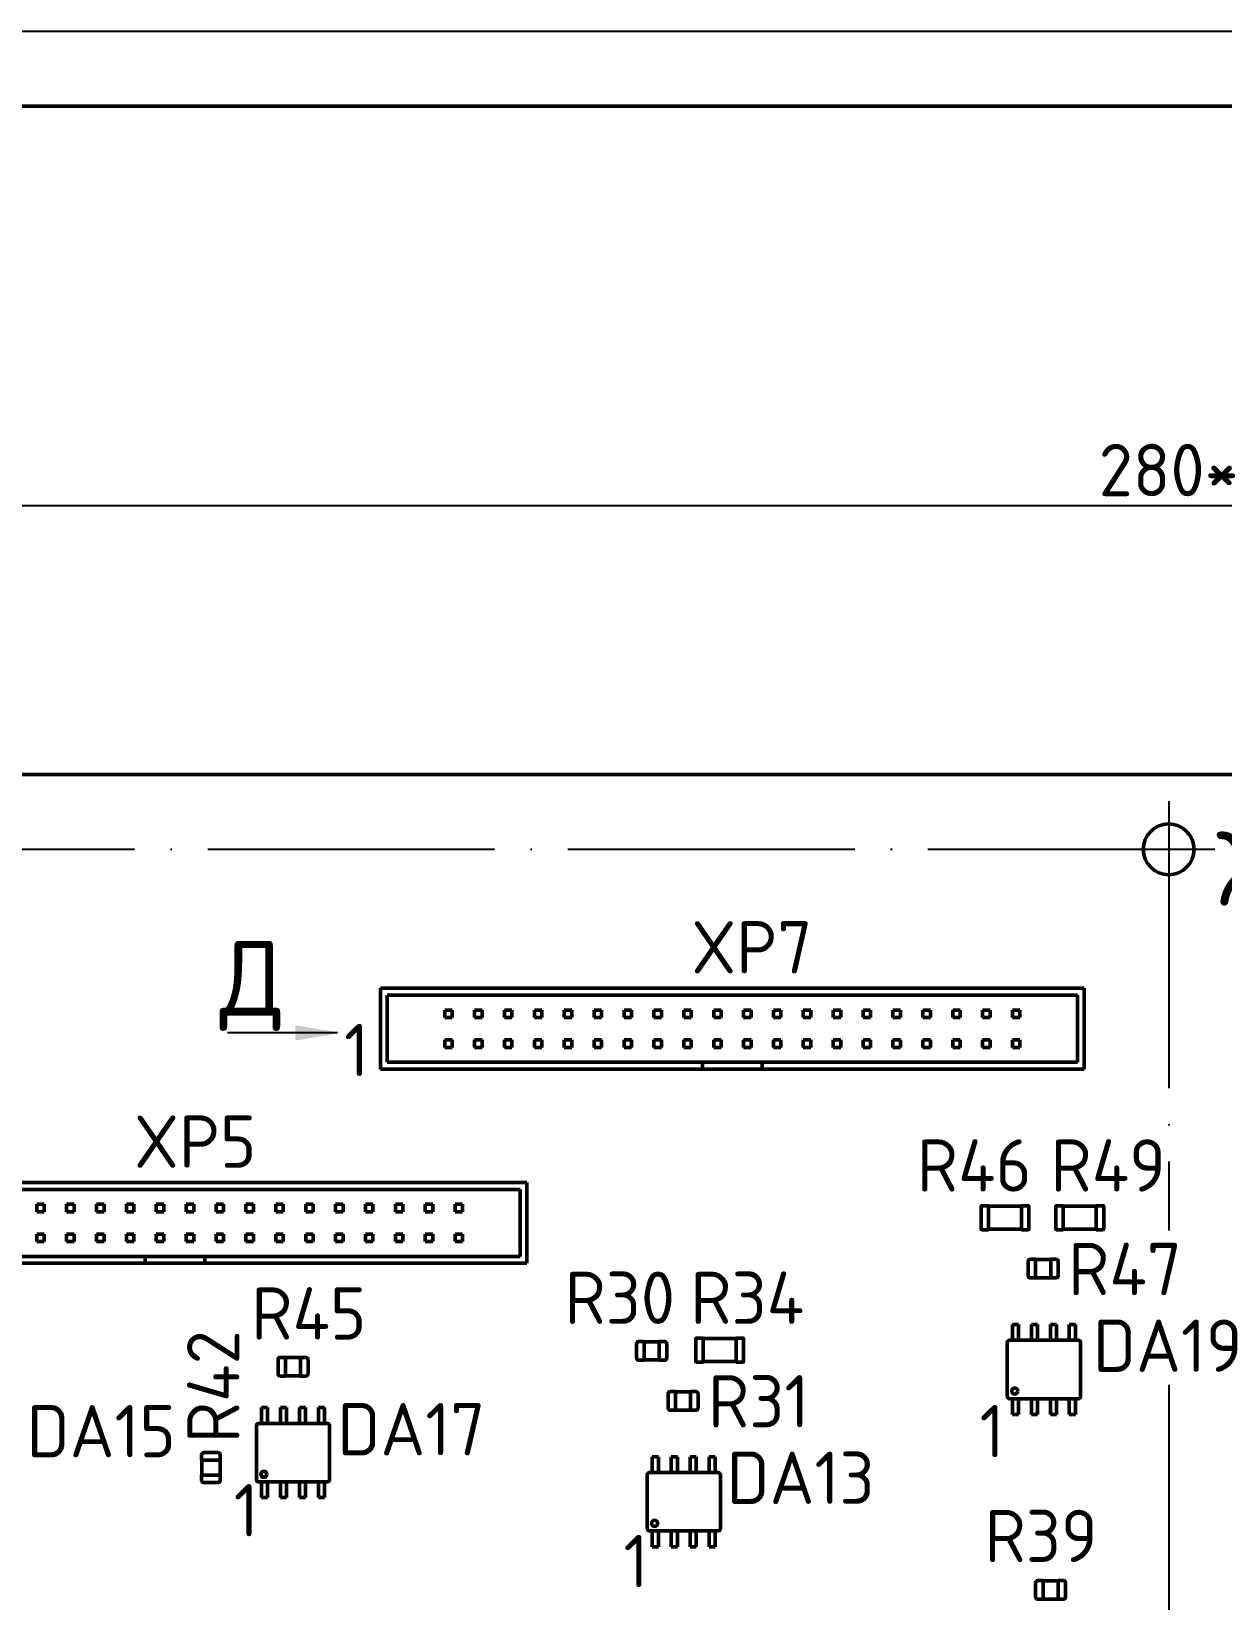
# Model space of a CAD drawing. Header units: millimetres. Extents: x -55 to 2039, y 0 to 512.
# Drawn here: x 961.4 to 1041.1, y 332.5 to 437.5 of the extents above; entities that cross this region are included whole.
import ezdxf
from ezdxf import colors
from ezdxf.entities.mleader import LeaderData, LeaderLine
from ezdxf.enums import TextEntityAlignment as Align
from ezdxf.math import Vec2, Vec3

# ---------------------------------------------------------------- set-up
doc = ezdxf.new("R2010")
doc.units = ezdxf.units.MM
doc.linetypes.add('ACAD_ISO04W100', pattern=[30, 24, -3, 0, -3])
doc.linetypes.add('Сплошная', pattern=[0])
doc.layers.add('Виды', color=30, linetype='Continuous')
doc.layers.add('Размеры', color=121, linetype='Continuous')
doc.layers.add('текст', color=2, linetype='Continuous', lineweight=30)
doc.styles.add('GOST TYPE B', font='', dxfattribs={"height": 3.5})
doc.styles.get('GOST TYPE B').set_extended_font_data('GOST type B')
doc.dimstyles.new('GOST', dxfattribs={"dimscale": 0, "dimtxt": 3.5, "dimasz": 3.5, "dimexe": 1.25, "dimexo": 0, "dimtad": 1, "dimdec": 3, "dimtxsty": 'GOST TYPE B', "dimcen": 5, "dimadec": 3, "dimazin": 2, "dimtm": 1e-09, "dimtfac": 0.75, "dimtdec": 3, "dimtmove": 1, "dimatfit": 3, "dimfxl": 1, "dimtolj": 1, "dimlwd": 25, "dimlwe": 25, "dimarcsym": 0})

# ---------------------------------------------------------------- blocks, each defined once
blk = doc.blocks.new('Вид с →')
at = {"linetype": 'Continuous', "lineweight": 25, "transparency": 16777216}
for q in [(28.03, 4.05), (30.86, 4.05)]:
    blk.add_line((29.44, 2.63), q, dxfattribs=at)
blk.add_circle((32.94, 2.63), 3.5, dxfattribs=at)
blk.add_circle((32.94, 2.63), 3.5, dxfattribs=at)
at = {"linetype": 'Continuous', "lineweight": 50, "transparency": 16777216, "style": 'GOST TYPE B'}
blk.add_attdef('ВИД(_:_)', text='', height=7, dxfattribs=at).set_placement((27.23, 3.5), align=Align.MIDDLE_RIGHT)
blk = doc.blocks.new('_DotSmall')
at = {"color": 0, "linetype": 'ByBlock', "lineweight": 60, "const_width": 0.5}
blk.add_lwpolyline([(-0.0625, 0, 1), (0.0625, 0, 1)], format="xyb", close=True, dxfattribs=at)
blk = doc.blocks.new('*D86')
at = {"layer": 'Defpoints', "color": 0, "linetype": 'Continuous', "lineweight": 50, "transparency": 16777216}
for p in [(1177.46, 405.78), (897.46, 387.78), (1177.46, 387.78)]:
    blk.add_point(p, dxfattribs=at)
at = {"layer": 'Размеры', "color": 0, "linetype": 'Сплошная', "lineweight": 25, "transparency": 16777216}
for p, q in [((897.46, 387.78), (897.46, 407.03)), ((900.96, 405.78), (1173.96, 405.78))]:
    blk.add_line(p, q, dxfattribs=at)
at = {"layer": 'Размеры', "color": 0, "lineweight": 25, "transparency": 16777216}
blk.add_line((1177.46, 387.78), (1177.46, 407.03), dxfattribs=at)
at = {"layer": 'Размеры', "color": 0, "linetype": 'Continuous', "lineweight": 50, "transparency": 16777216}
for points in [[(900.96, 406.37), (900.96, 405.2), (897.46, 405.78)], [(1173.96, 406.37), (1173.96, 405.2), (1177.46, 405.78)]]:
    blk.add_solid(points, dxfattribs=at)
at = {"layer": 'Размеры', "color": 0, "linetype": 'Continuous', "lineweight": 50, "transparency": 16777216, "insert": (1037.46, 408.16), "char_height": 3.5, "attachment_point": 5, "style": 'GOST TYPE B'}
blk.add_mtext('\\A1;280*', dxfattribs=at)

msp = doc.modelspace()

# ---------------------------------------------------------------- linework, layer by layer
at = {"linetype": 'Continuous', "lineweight": 50}
for p, q in [((897.4613, 387.7841), (1177.4613, 387.7841)), ((984.7113, 373.484), (984.7113, 368.084)), ((1031.8113, 373.484), (984.7113, 373.484)), ((985.1613, 373.034), (1031.3613, 373.034)), ((985.1613, 368.534), (985.1613, 373.034)), ((1031.3613, 373.034), (1031.3613, 368.534)), ((1031.8113, 368.084), (1031.8113, 373.484)), ((989.0113, 372.034), (989.0113, 371.534)), ((989.5113, 372.034), (989.0113, 372.034)), ((989.5113, 371.534), (989.5113, 372.034)), ((991.0113, 372.034), (991.0113, 371.534)), ((991.5113, 372.034), (991.0113, 372.034)), ((991.5113, 371.534), (991.5113, 372.034)), ((993.0113, 372.034), (993.0113, 371.534)), ((993.5113, 372.034), (993.0113, 372.034)), ((993.5113, 371.534), (993.5113, 372.034)), ((995.0113, 372.034), (995.0113, 371.534)), ((995.5113, 372.034), (995.0113, 372.034)), ((995.5113, 371.534), (995.5113, 372.034)), ((997.0113, 372.034), (997.0113, 371.534)), ((997.5113, 372.034), (997.0113, 372.034)), ((997.5113, 371.534), (997.5113, 372.034)), ((999.0113, 372.034), (999.0113, 371.534)), ((999.5113, 372.034), (999.0113, 372.034)), ((999.5113, 371.534), (999.5113, 372.034)), ((1001.0113, 372.034), (1001.0113, 371.534)), ((1001.5113, 372.034), (1001.0113, 372.034)), ((1001.5113, 371.534), (1001.5113, 372.034)), ((1003.0113, 372.034), (1003.0113, 371.534)), ((1003.5113, 372.034), (1003.0113, 372.034)), ((1003.5113, 371.534), (1003.5113, 372.034)), ((1005.0113, 372.034), (1005.0113, 371.534)), ((1005.5113, 372.034), (1005.0113, 372.034)), ((1005.5113, 371.534), (1005.5113, 372.034)), ((1007.0113, 372.034), (1007.0113, 371.534)), ((1007.5113, 372.034), (1007.0113, 372.034)), ((1007.5113, 371.534), (1007.5113, 372.034)), ((1009.0113, 372.034), (1009.0113, 371.534)), ((1009.5113, 372.034), (1009.0113, 372.034)), ((1009.5113, 371.534), (1009.5113, 372.034)), ((1011.0113, 372.034), (1011.0113, 371.534)), ((1011.5113, 372.034), (1011.0113, 372.034)), ((1011.5113, 371.534), (1011.5113, 372.034)), ((1013.0113, 372.034), (1013.0113, 371.534)), ((1013.5113, 372.034), (1013.0113, 372.034)), ((1013.5113, 371.534), (1013.5113, 372.034)), ((1015.0113, 372.034), (1015.0113, 371.534)), ((1015.5113, 372.034), (1015.0113, 372.034)), ((1015.5113, 371.534), (1015.5113, 372.034)), ((1017.0113, 372.034), (1017.0113, 371.534)), ((1017.5113, 372.034), (1017.0113, 372.034)), ((1017.5113, 371.534), (1017.5113, 372.034)), ((1019.0113, 372.034), (1019.0113, 371.534)), ((1019.5113, 372.034), (1019.0113, 372.034)), ((1019.5113, 371.534), (1019.5113, 372.034)), ((1021.0113, 372.034), (1021.0113, 371.534)), ((1021.5113, 372.034), (1021.0113, 372.034)), ((1021.5113, 371.534), (1021.5113, 372.034)), ((1023.0113, 372.034), (1023.0113, 371.534)), ((1023.5113, 372.034), (1023.0113, 372.034)), ((1023.5113, 371.534), (1023.5113, 372.034)), ((1025.0113, 372.034), (1025.0113, 371.534)), ((1025.5113, 372.034), (1025.0113, 372.034)), ((1025.5113, 371.534), (1025.5113, 372.034)), ((1027.0113, 372.034), (1027.0113, 371.534)), ((1027.5113, 372.034), (1027.0113, 372.034)), ((1027.5113, 371.534), (1027.5113, 372.034)), ((989.0113, 371.534), (989.5113, 371.534)), ((991.0113, 371.534), (991.5113, 371.534)), ((993.0113, 371.534), (993.5113, 371.534)), ((995.0113, 371.534), (995.5113, 371.534)), ((997.0113, 371.534), (997.5113, 371.534)), ((999.0113, 371.534), (999.5113, 371.534)), ((1001.0113, 371.534), (1001.5113, 371.534)), ((1003.0113, 371.534), (1003.5113, 371.534)), ((1005.0113, 371.534), (1005.5113, 371.534)), ((1007.0113, 371.534), (1007.5113, 371.534)), ((1009.0113, 371.534), (1009.5113, 371.534)), ((1011.0113, 371.534), (1011.5113, 371.534)), ((1013.0113, 371.534), (1013.5113, 371.534)), ((1015.0113, 371.534), (1015.5113, 371.534)), ((1017.0113, 371.534), (1017.5113, 371.534)), ((1019.0113, 371.534), (1019.5113, 371.534)), ((1021.0113, 371.534), (1021.5113, 371.534)), ((1023.0113, 371.534), (1023.5113, 371.534)), ((1025.0113, 371.534), (1025.5113, 371.534)), ((1027.0113, 371.534), (1027.5113, 371.534)), ((989.0113, 370.034), (989.0113, 369.534)), ((989.5113, 370.034), (989.0113, 370.034)), ((989.5113, 369.534), (989.5113, 370.034)), ((991.0113, 370.034), (991.0113, 369.534)), ((991.5113, 370.034), (991.0113, 370.034)), ((991.5113, 369.534), (991.5113, 370.034)), ((993.0113, 370.034), (993.0113, 369.534)), ((993.5113, 370.034), (993.0113, 370.034)), ((993.5113, 369.534), (993.5113, 370.034)), ((995.0113, 370.034), (995.0113, 369.534)), ((995.5113, 370.034), (995.0113, 370.034)), ((995.5113, 369.534), (995.5113, 370.034)), ((997.0113, 370.034), (997.0113, 369.534)), ((997.5113, 370.034), (997.0113, 370.034)), ((997.5113, 369.534), (997.5113, 370.034)), ((999.0113, 370.034), (999.0113, 369.534)), ((999.5113, 370.034), (999.0113, 370.034)), ((999.5113, 369.534), (999.5113, 370.034)), ((1001.0113, 370.034), (1001.0113, 369.534)), ((1001.5113, 370.034), (1001.0113, 370.034)), ((1001.5113, 369.534), (1001.5113, 370.034)), ((1003.0113, 370.034), (1003.0113, 369.534)), ((1003.5113, 370.034), (1003.0113, 370.034)), ((1003.5113, 369.534), (1003.5113, 370.034)), ((1005.0113, 370.034), (1005.0113, 369.534)), ((1005.5113, 370.034), (1005.0113, 370.034)), ((1005.5113, 369.534), (1005.5113, 370.034)), ((1007.0113, 370.034), (1007.0113, 369.534)), ((1007.5113, 370.034), (1007.0113, 370.034)), ((1007.5113, 369.534), (1007.5113, 370.034)), ((1009.0113, 370.034), (1009.0113, 369.534)), ((1009.5113, 370.034), (1009.0113, 370.034)), ((1009.5113, 369.534), (1009.5113, 370.034)), ((1011.0113, 370.034), (1011.0113, 369.534)), ((1011.5113, 370.034), (1011.0113, 370.034)), ((1011.5113, 369.534), (1011.5113, 370.034)), ((1013.0113, 370.034), (1013.0113, 369.534)), ((1013.5113, 370.034), (1013.0113, 370.034)), ((1013.5113, 369.534), (1013.5113, 370.034)), ((1015.0113, 370.034), (1015.0113, 369.534)), ((1015.5113, 370.034), (1015.0113, 370.034)), ((1015.5113, 369.534), (1015.5113, 370.034)), ((1017.0113, 370.034), (1017.0113, 369.534)), ((1017.5113, 370.034), (1017.0113, 370.034)), ((1017.5113, 369.534), (1017.5113, 370.034)), ((1019.0113, 370.034), (1019.0113, 369.534)), ((1019.5113, 370.034), (1019.0113, 370.034)), ((1019.5113, 369.534), (1019.5113, 370.034)), ((1021.0113, 370.034), (1021.0113, 369.534)), ((1021.5113, 370.034), (1021.0113, 370.034)), ((1021.5113, 369.534), (1021.5113, 370.034)), ((1023.0113, 370.034), (1023.0113, 369.534)), ((1023.5113, 370.034), (1023.0113, 370.034)), ((1023.5113, 369.534), (1023.5113, 370.034)), ((1025.0113, 370.034), (1025.0113, 369.534)), ((1025.5113, 370.034), (1025.0113, 370.034)), ((1025.5113, 369.534), (1025.5113, 370.034)), ((1027.0113, 370.034), (1027.0113, 369.534)), ((1027.5113, 370.034), (1027.0113, 370.034)), ((1027.5113, 369.534), (1027.5113, 370.034)), ((989.0113, 369.534), (989.5113, 369.534)), ((991.0113, 369.534), (991.5113, 369.534)), ((993.0113, 369.534), (993.5113, 369.534)), ((995.0113, 369.534), (995.5113, 369.534)), ((997.0113, 369.534), (997.5113, 369.534)), ((999.0113, 369.534), (999.5113, 369.534)), ((1001.0113, 369.534), (1001.5113, 369.534)), ((1003.0113, 369.534), (1003.5113, 369.534)), ((1005.0113, 369.534), (1005.5113, 369.534)), ((1007.0113, 369.534), (1007.5113, 369.534)), ((1009.0113, 369.534), (1009.5113, 369.534)), ((1011.0113, 369.534), (1011.5113, 369.534)), ((1013.0113, 369.534), (1013.5113, 369.534)), ((1015.0113, 369.534), (1015.5113, 369.534)), ((1017.0113, 369.534), (1017.5113, 369.534)), ((1019.0113, 369.534), (1019.5113, 369.534)), ((1021.0113, 369.534), (1021.5113, 369.534)), ((1023.0113, 369.534), (1023.5113, 369.534)), ((1025.0113, 369.534), (1025.5113, 369.534)), ((1027.0113, 369.534), (1027.5113, 369.534)), ((984.7113, 368.084), (1006.2613, 368.084)), ((1006.2613, 368.534), (985.1613, 368.534)), ((1010.2613, 368.534), (1006.2613, 368.534)), ((1006.2613, 368.084), (1006.2613, 368.534)), ((1006.2613, 368.084), (1010.2613, 368.084)), ((1010.2613, 368.534), (1010.2613, 368.084)), ((1031.3613, 368.534), (1010.2613, 368.534)), ((1010.2613, 368.084), (1031.8113, 368.084)), ((994.5113, 360.484), (947.4113, 360.484)), ((994.5113, 355.084), (994.5113, 360.484)), ((947.8613, 360.034), (994.0613, 360.034)), ((994.0613, 360.034), (994.0613, 355.534)), ((961.7113, 359.034), (961.7113, 358.534)), ((962.2113, 359.034), (961.7113, 359.034)), ((961.7113, 358.534), (962.2113, 358.534)), ((962.2113, 358.534), (962.2113, 359.034)), ((963.7113, 359.034), (963.7113, 358.534)), ((964.2113, 359.034), (963.7113, 359.034)), ((963.7113, 358.534), (964.2113, 358.534)), ((964.2113, 358.534), (964.2113, 359.034)), ((965.7113, 359.034), (965.7113, 358.534)), ((966.2113, 359.034), (965.7113, 359.034)), ((965.7113, 358.534), (966.2113, 358.534)), ((966.2113, 358.534), (966.2113, 359.034)), ((967.7113, 359.034), (967.7113, 358.534)), ((968.2113, 359.034), (967.7113, 359.034)), ((967.7113, 358.534), (968.2113, 358.534)), ((968.2113, 358.534), (968.2113, 359.034)), ((969.7113, 359.034), (969.7113, 358.534)), ((970.2113, 359.034), (969.7113, 359.034)), ((969.7113, 358.534), (970.2113, 358.534)), ((970.2113, 358.534), (970.2113, 359.034)), ((971.7113, 359.034), (971.7113, 358.534)), ((972.2113, 359.034), (971.7113, 359.034)), ((971.7113, 358.534), (972.2113, 358.534)), ((972.2113, 358.534), (972.2113, 359.034)), ((973.7113, 359.034), (973.7113, 358.534)), ((974.2113, 359.034), (973.7113, 359.034)), ((973.7113, 358.534), (974.2113, 358.534)), ((974.2113, 358.534), (974.2113, 359.034)), ((975.7113, 359.034), (975.7113, 358.534)), ((976.2113, 359.034), (975.7113, 359.034)), ((975.7113, 358.534), (976.2113, 358.534)), ((976.2113, 358.534), (976.2113, 359.034)), ((977.7113, 359.034), (977.7113, 358.534)), ((978.2113, 359.034), (977.7113, 359.034)), ((977.7113, 358.534), (978.2113, 358.534)), ((978.2113, 358.534), (978.2113, 359.034)), ((979.7113, 359.034), (979.7113, 358.534)), ((980.2113, 359.034), (979.7113, 359.034)), ((979.7113, 358.534), (980.2113, 358.534)), ((980.2113, 358.534), (980.2113, 359.034)), ((981.7113, 359.034), (981.7113, 358.534)), ((982.2113, 359.034), (981.7113, 359.034)), ((981.7113, 358.534), (982.2113, 358.534)), ((982.2113, 358.534), (982.2113, 359.034)), ((983.7113, 359.034), (983.7113, 358.534)), ((984.2113, 359.034), (983.7113, 359.034)), ((983.7113, 358.534), (984.2113, 358.534)), ((984.2113, 358.534), (984.2113, 359.034)), ((985.7113, 359.034), (985.7113, 358.534)), ((986.2113, 359.034), (985.7113, 359.034)), ((985.7113, 358.534), (986.2113, 358.534)), ((986.2113, 358.534), (986.2113, 359.034)), ((987.7113, 359.034), (987.7113, 358.534)), ((988.2113, 359.034), (987.7113, 359.034)), ((987.7113, 358.534), (988.2113, 358.534)), ((988.2113, 358.534), (988.2113, 359.034)), ((989.7113, 359.034), (989.7113, 358.534)), ((990.2113, 359.034), (989.7113, 359.034)), ((989.7113, 358.534), (990.2113, 358.534)), ((990.2113, 358.534), (990.2113, 359.034)), ((1024.9113, 357.364), (1024.9113, 358.904)), ((1024.9413, 358.934), (1025.4113, 358.934)), ((1025.4113, 358.904), (1025.4113, 358.934)), ((1025.4113, 358.904), (1027.6113, 358.904)), ((1025.4113, 357.364), (1025.4113, 358.904)), ((1027.6113, 358.934), (1028.0813, 358.934)), ((1027.6113, 358.934), (1027.6113, 358.904)), ((1027.6113, 358.904), (1027.6113, 357.364)), ((1028.1113, 358.904), (1028.1113, 357.364)), ((1029.9113, 357.364), (1029.9113, 358.904)), ((1029.9413, 358.934), (1030.4113, 358.934)), ((1030.4113, 358.904), (1030.4113, 358.934)), ((1030.4113, 358.904), (1032.6113, 358.904)), ((1030.4113, 357.364), (1030.4113, 358.904)), ((1032.6113, 358.934), (1033.0813, 358.934)), ((1032.6113, 358.934), (1032.6113, 358.904)), ((1032.6113, 358.904), (1032.6113, 357.364)), ((1033.1113, 358.904), (1033.1113, 357.364)), ((961.7113, 357.034), (961.7113, 356.534)), ((962.2113, 357.034), (961.7113, 357.034)), ((962.2113, 356.534), (962.2113, 357.034)), ((963.7113, 357.034), (963.7113, 356.534)), ((964.2113, 357.034), (963.7113, 357.034)), ((964.2113, 356.534), (964.2113, 357.034)), ((965.7113, 357.034), (965.7113, 356.534)), ((966.2113, 357.034), (965.7113, 357.034)), ((966.2113, 356.534), (966.2113, 357.034)), ((967.7113, 357.034), (967.7113, 356.534)), ((968.2113, 357.034), (967.7113, 357.034)), ((968.2113, 356.534), (968.2113, 357.034)), ((969.7113, 357.034), (969.7113, 356.534)), ((970.2113, 357.034), (969.7113, 357.034)), ((970.2113, 356.534), (970.2113, 357.034)), ((971.7113, 357.034), (971.7113, 356.534)), ((972.2113, 357.034), (971.7113, 357.034)), ((972.2113, 356.534), (972.2113, 357.034)), ((973.7113, 357.034), (973.7113, 356.534)), ((974.2113, 357.034), (973.7113, 357.034)), ((974.2113, 356.534), (974.2113, 357.034)), ((975.7113, 357.034), (975.7113, 356.534)), ((976.2113, 357.034), (975.7113, 357.034)), ((976.2113, 356.534), (976.2113, 357.034)), ((977.7113, 357.034), (977.7113, 356.534)), ((978.2113, 357.034), (977.7113, 357.034)), ((978.2113, 356.534), (978.2113, 357.034)), ((979.7113, 357.034), (979.7113, 356.534)), ((980.2113, 357.034), (979.7113, 357.034)), ((980.2113, 356.534), (980.2113, 357.034)), ((981.7113, 357.034), (981.7113, 356.534)), ((982.2113, 357.034), (981.7113, 357.034)), ((982.2113, 356.534), (982.2113, 357.034)), ((983.7113, 357.034), (983.7113, 356.534)), ((984.2113, 357.034), (983.7113, 357.034)), ((984.2113, 356.534), (984.2113, 357.034)), ((985.7113, 357.034), (985.7113, 356.534)), ((986.2113, 357.034), (985.7113, 357.034)), ((986.2113, 356.534), (986.2113, 357.034)), ((987.7113, 357.034), (987.7113, 356.534)), ((988.2113, 357.034), (987.7113, 357.034)), ((988.2113, 356.534), (988.2113, 357.034)), ((989.7113, 357.034), (989.7113, 356.534)), ((990.2113, 357.034), (989.7113, 357.034)), ((990.2113, 356.534), (990.2113, 357.034)), ((1025.4113, 357.334), (1024.9413, 357.334)), ((1027.6113, 357.364), (1025.4113, 357.364)), ((1025.4113, 357.334), (1025.4113, 357.364)), ((1027.6113, 357.364), (1027.6113, 357.334)), ((1028.0813, 357.334), (1027.6113, 357.334)), ((1030.4113, 357.334), (1029.9413, 357.334)), ((1032.6113, 357.364), (1030.4113, 357.364)), ((1030.4113, 357.334), (1030.4113, 357.364)), ((1032.6113, 357.364), (1032.6113, 357.334)), ((1033.0813, 357.334), (1032.6113, 357.334)), ((961.7113, 356.534), (962.2113, 356.534)), ((963.7113, 356.534), (964.2113, 356.534)), ((965.7113, 356.534), (966.2113, 356.534)), ((967.7113, 356.534), (968.2113, 356.534)), ((969.7113, 356.534), (970.2113, 356.534)), ((971.7113, 356.534), (972.2113, 356.534)), ((973.7113, 356.534), (974.2113, 356.534)), ((975.7113, 356.534), (976.2113, 356.534)), ((977.7113, 356.534), (978.2113, 356.534)), ((979.7113, 356.534), (980.2113, 356.534)), ((981.7113, 356.534), (982.2113, 356.534)), ((983.7113, 356.534), (984.2113, 356.534)), ((985.7113, 356.534), (986.2113, 356.534)), ((987.7113, 356.534), (988.2113, 356.534)), ((989.7113, 356.534), (990.2113, 356.534)), ((947.4113, 355.084), (968.9613, 355.084)), ((968.9613, 355.534), (947.8613, 355.534)), ((972.9613, 355.534), (968.9613, 355.534)), ((968.9613, 355.084), (968.9613, 355.534)), ((968.9613, 355.084), (972.9613, 355.084)), ((972.9613, 355.534), (972.9613, 355.084)), ((994.0613, 355.534), (972.9613, 355.534)), ((972.9613, 355.084), (994.5113, 355.084)), ((1028.0563, 354.256), (1028.0563, 355.212)), ((1028.2033, 355.359), (1028.5563, 355.359)), ((1028.5563, 355.212), (1028.5563, 355.359)), ((1028.5563, 355.3465), (1029.5663, 355.3465)), ((1028.5563, 354.256), (1028.5563, 355.212)), ((1029.5663, 355.359), (1029.9193, 355.359)), ((1029.5663, 355.212), (1029.5663, 355.359)), ((1029.5663, 354.256), (1029.5663, 355.212)), ((1030.0663, 354.256), (1030.0663, 355.212)), ((1028.2033, 354.109), (1028.5563, 354.109)), ((1028.5563, 354.256), (1028.5563, 354.109)), ((1028.5563, 354.1215), (1029.5663, 354.1215)), ((1029.5663, 354.256), (1029.5663, 354.109)), ((1029.5663, 354.109), (1029.9193, 354.109)), ((1027.0031, 350.4494), (1027.0031, 350.9954)), ((1027.4095, 350.9954), (1027.0031, 350.9954)), ((1027.4095, 350.4494), (1027.4095, 350.9954)), ((1028.2731, 350.4494), (1028.2731, 350.9954)), ((1028.6795, 350.9954), (1028.2731, 350.9954)), ((1028.6795, 350.4494), (1028.6795, 350.9954)), ((1029.5431, 350.4494), (1029.5431, 350.9954)), ((1029.9495, 350.9954), (1029.5431, 350.9954)), ((1029.9495, 350.4494), (1029.9495, 350.9954)), ((1030.8131, 350.4494), (1030.8131, 350.9954)), ((1031.2195, 350.9954), (1030.8131, 350.9954)), ((1031.2195, 350.4494), (1031.2195, 350.9954)), ((1001.8563, 348.7511), (1001.8563, 349.7071)), ((1002.0033, 349.8541), (1002.3563, 349.8541)), ((1002.3563, 349.7071), (1002.3563, 349.8541)), ((1002.3563, 349.8416), (1003.3663, 349.8416)), ((1002.3563, 348.7511), (1002.3563, 349.7071)), ((1003.3663, 349.8541), (1003.7193, 349.8541)), ((1003.3663, 349.7071), (1003.3663, 349.8541)), ((1003.3663, 348.7511), (1003.3663, 349.7071)), ((1003.8663, 348.7511), (1003.8663, 349.7071)), ((1005.8113, 348.5116), (1005.8113, 350.0516)), ((1005.8413, 350.0816), (1006.3113, 350.0816)), ((1006.3113, 350.0516), (1006.3113, 350.0816)), ((1006.3113, 350.0516), (1008.5113, 350.0516)), ((1006.3113, 348.5116), (1006.3113, 350.0516)), ((1008.5113, 350.0816), (1008.9813, 350.0816)), ((1008.5113, 350.0816), (1008.5113, 350.0516)), ((1008.5113, 350.0516), (1008.5113, 348.5116)), ((1009.0113, 350.0516), (1009.0113, 348.5116)), ((1026.6602, 349.7874), (1026.6602, 349.7898)), ((1026.6602, 346.1806), (1026.6602, 349.7874)), ((1026.8102, 349.9398), (1026.8126, 349.9398)), ((1026.8126, 349.9398), (1031.41, 349.9398)), ((1027.0031, 350.4494), (1027.0031, 350.3332)), ((1027.0031, 350.2654), (1027.0031, 350.3332)), ((1027.0031, 349.9402), (1027.0031, 350.2654)), ((1027.0031, 349.9398), (1027.0031, 349.9402)), ((1027.4095, 349.9398), (1027.0031, 349.9398)), ((1027.4095, 350.4494), (1027.4095, 350.3332)), ((1027.4095, 350.3332), (1027.4095, 350.2654)), ((1027.4095, 349.9402), (1027.4095, 350.2654)), ((1027.4095, 349.9398), (1027.4095, 349.9402)), ((1028.2731, 350.4494), (1028.2731, 350.3332)), ((1028.2731, 350.2654), (1028.2731, 350.3332)), ((1028.2731, 349.9402), (1028.2731, 350.2654)), ((1028.2731, 349.9398), (1028.2731, 349.9402)), ((1028.6795, 349.9398), (1028.2731, 349.9398)), ((1028.6795, 350.4494), (1028.6795, 350.3332)), ((1028.6795, 350.3332), (1028.6795, 350.2654)), ((1028.6795, 349.9402), (1028.6795, 350.2654)), ((1028.6795, 349.9398), (1028.6795, 349.9402)), ((1029.5431, 350.4494), (1029.5431, 350.3332)), ((1029.5431, 350.2654), (1029.5431, 350.3332)), ((1029.5431, 349.9402), (1029.5431, 350.2654)), ((1029.5431, 349.9398), (1029.5431, 349.9402)), ((1029.9495, 349.9398), (1029.5431, 349.9398)), ((1029.9495, 350.4494), (1029.9495, 350.3332)), ((1029.9495, 350.3332), (1029.9495, 350.2654)), ((1029.9495, 349.9402), (1029.9495, 350.2654)), ((1029.9495, 349.9398), (1029.9495, 349.9402)), ((1030.8131, 350.4494), (1030.8131, 350.3332)), ((1030.8131, 350.2654), (1030.8131, 350.3332)), ((1030.8131, 349.9402), (1030.8131, 350.2654)), ((1030.8131, 349.9398), (1030.8131, 349.9402)), ((1031.2195, 349.9398), (1030.8131, 349.9398)), ((1031.2195, 350.4494), (1031.2195, 350.3332)), ((1031.2195, 350.3332), (1031.2195, 350.2654)), ((1031.2195, 349.9402), (1031.2195, 350.2654)), ((1031.2195, 349.9398), (1031.2195, 349.9402)), ((1031.41, 349.9398), (1031.4123, 349.9398)), ((1031.5624, 349.7898), (1031.5624, 349.7874)), ((1031.5624, 346.1806), (1031.5624, 349.7874)), ((977.8563, 347.69), (977.8563, 348.646)), ((978.0033, 348.793), (978.3563, 348.793)), ((978.3563, 348.646), (978.3563, 348.793)), ((978.3563, 348.7805), (979.3663, 348.7805)), ((978.3563, 347.69), (978.3563, 348.646)), ((979.3663, 348.793), (979.7193, 348.793)), ((979.3663, 348.646), (979.3663, 348.793)), ((979.3663, 347.69), (979.3663, 348.646)), ((979.8663, 347.69), (979.8663, 348.646)), ((1002.0033, 348.6041), (1002.3563, 348.6041)), ((1002.3563, 348.7511), (1002.3563, 348.6041)), ((1002.3563, 348.6166), (1003.3663, 348.6166)), ((1003.3663, 348.7511), (1003.3663, 348.6041)), ((1003.3663, 348.6041), (1003.7193, 348.6041)), ((978.0033, 347.543), (978.3563, 347.543)), ((978.3563, 347.69), (978.3563, 347.543)), ((978.3563, 347.5555), (979.3663, 347.5555)), ((979.3663, 347.69), (979.3663, 347.543)), ((979.3663, 347.543), (979.7193, 347.543)), ((1006.3113, 348.4816), (1005.8413, 348.4816)), ((1008.5113, 348.5116), (1006.3113, 348.5116)), ((1006.3113, 348.4816), (1006.3113, 348.5116)), ((1008.5113, 348.5116), (1008.5113, 348.4816)), ((1008.9813, 348.4816), (1008.5113, 348.4816)), ((1004.1033, 346.5065), (1004.4563, 346.5065)), ((1004.4563, 346.3595), (1004.4563, 346.5065)), ((1004.4563, 346.494), (1005.4663, 346.494)), ((1005.4663, 346.5065), (1005.8193, 346.5065)), ((1005.4663, 346.3595), (1005.4663, 346.5065)), ((1003.9563, 345.4035), (1003.9563, 346.3595)), ((1004.4563, 345.4035), (1004.4563, 346.3595)), ((1005.4663, 345.4035), (1005.4663, 346.3595)), ((1005.9663, 345.4035), (1005.9663, 346.3595)), ((1026.6602, 346.1783), (1026.6602, 346.1806)), ((1026.8126, 346.0282), (1026.8102, 346.0282)), ((1026.8126, 346.0282), (1031.41, 346.0282)), ((1027.0031, 346.0282), (1027.0031, 346.0279)), ((1027.0031, 346.0282), (1027.4095, 346.0282)), ((1027.0031, 346.0279), (1027.0031, 345.7027)), ((1027.0031, 345.6348), (1027.0031, 345.7027)), ((1027.0031, 345.5186), (1027.0031, 345.6348)), ((1027.0031, 345.5186), (1027.0031, 344.9727)), ((1027.4095, 346.0282), (1027.4095, 346.0279)), ((1027.4095, 346.0279), (1027.4095, 345.7027)), ((1027.4095, 345.7027), (1027.4095, 345.6348)), ((1027.4095, 345.5186), (1027.4095, 345.6348)), ((1027.4095, 345.5186), (1027.4095, 344.9727)), ((1028.2731, 346.0282), (1028.2731, 346.0279)), ((1028.2731, 346.0282), (1028.6795, 346.0282)), ((1028.2731, 346.0279), (1028.2731, 345.7027)), ((1028.2731, 345.6348), (1028.2731, 345.7027)), ((1028.2731, 345.5186), (1028.2731, 345.6348)), ((1028.2731, 345.5186), (1028.2731, 344.9727)), ((1028.6795, 346.0282), (1028.6795, 346.0279)), ((1028.6795, 346.0279), (1028.6795, 345.7027)), ((1028.6795, 345.7027), (1028.6795, 345.6348)), ((1028.6795, 345.5186), (1028.6795, 345.6348)), ((1028.6795, 345.5186), (1028.6795, 344.9727)), ((1029.5431, 346.0282), (1029.5431, 346.0279)), ((1029.5431, 346.0282), (1029.9495, 346.0282)), ((1029.5431, 346.0279), (1029.5431, 345.7027)), ((1029.5431, 345.6348), (1029.5431, 345.7027)), ((1029.5431, 345.5186), (1029.5431, 345.6348)), ((1029.5431, 345.5186), (1029.5431, 344.9727)), ((1029.9495, 346.0282), (1029.9495, 346.0279)), ((1029.9495, 346.0279), (1029.9495, 345.7027)), ((1029.9495, 345.7027), (1029.9495, 345.6348)), ((1029.9495, 345.5186), (1029.9495, 345.6348)), ((1029.9495, 345.5186), (1029.9495, 344.9727)), ((1030.8131, 346.0282), (1030.8131, 346.0279)), ((1030.8131, 346.0282), (1031.2195, 346.0282)), ((1030.8131, 346.0279), (1030.8131, 345.7027)), ((1030.8131, 345.6348), (1030.8131, 345.7027)), ((1030.8131, 345.5186), (1030.8131, 345.6348)), ((1030.8131, 345.5186), (1030.8131, 344.9727)), ((1031.2195, 346.0282), (1031.2195, 346.0279)), ((1031.2195, 346.0279), (1031.2195, 345.7027)), ((1031.2195, 345.7027), (1031.2195, 345.6348)), ((1031.2195, 345.5186), (1031.2195, 345.6348)), ((1031.2195, 345.5186), (1031.2195, 344.9727)), ((1031.4123, 346.0282), (1031.41, 346.0282)), ((1031.5624, 346.1806), (1031.5624, 346.1783)), ((976.7531, 344.8834), (976.7531, 345.4294)), ((977.1595, 345.4294), (976.7531, 345.4294)), ((976.7531, 344.8834), (976.7531, 344.7672)), ((976.7531, 344.6993), (976.7531, 344.7672)), ((976.7531, 344.3741), (976.7531, 344.6993)), ((977.1595, 344.8834), (977.1595, 345.4294)), ((977.1595, 344.8834), (977.1595, 344.7672)), ((977.1595, 344.7672), (977.1595, 344.6993)), ((977.1595, 344.3741), (977.1595, 344.6993)), ((978.0231, 344.8834), (978.0231, 345.4294)), ((978.4295, 345.4294), (978.0231, 345.4294)), ((978.0231, 344.8834), (978.0231, 344.7672)), ((978.0231, 344.6993), (978.0231, 344.7672)), ((978.0231, 344.3741), (978.0231, 344.6993)), ((978.4295, 344.8834), (978.4295, 345.4294)), ((978.4295, 344.8834), (978.4295, 344.7672)), ((978.4295, 344.7672), (978.4295, 344.6993)), ((978.4295, 344.3741), (978.4295, 344.6993)), ((979.2931, 344.8834), (979.2931, 345.4294)), ((979.6995, 345.4294), (979.2931, 345.4294)), ((979.2931, 344.8834), (979.2931, 344.7672)), ((979.2931, 344.6993), (979.2931, 344.7672)), ((979.2931, 344.3741), (979.2931, 344.6993)), ((979.6995, 344.8834), (979.6995, 345.4294)), ((979.6995, 344.8834), (979.6995, 344.7672)), ((979.6995, 344.7672), (979.6995, 344.6993)), ((979.6995, 344.3741), (979.6995, 344.6993)), ((980.5631, 344.8834), (980.5631, 345.4294)), ((980.9695, 345.4294), (980.5631, 345.4294)), ((980.5631, 344.8834), (980.5631, 344.7672)), ((980.5631, 344.6993), (980.5631, 344.7672)), ((980.5631, 344.3741), (980.5631, 344.6993)), ((980.9695, 344.8834), (980.9695, 345.4294)), ((980.9695, 344.8834), (980.9695, 344.7672)), ((980.9695, 344.7672), (980.9695, 344.6993)), ((980.9695, 344.3741), (980.9695, 344.6993)), ((1004.1033, 345.2565), (1004.4563, 345.2565)), ((1004.4563, 345.4035), (1004.4563, 345.2565)), ((1004.4563, 345.269), (1005.4663, 345.269)), ((1005.4663, 345.4035), (1005.4663, 345.2565)), ((1005.4663, 345.2565), (1005.8193, 345.2565)), ((1027.0031, 344.9727), (1027.4095, 344.9727)), ((1028.2731, 344.9727), (1028.6795, 344.9727)), ((1029.5431, 344.9727), (1029.9495, 344.9727)), ((1030.8131, 344.9727), (1031.2195, 344.9727)), ((976.4102, 344.2214), (976.4102, 344.2237)), ((976.4102, 340.6146), (976.4102, 344.2214)), ((976.5602, 344.3738), (976.5626, 344.3738)), ((976.5626, 344.3738), (981.16, 344.3738)), ((976.7531, 344.3738), (976.7531, 344.3741)), ((977.1595, 344.3738), (976.7531, 344.3738)), ((977.1595, 344.3738), (977.1595, 344.3741)), ((978.0231, 344.3738), (978.0231, 344.3741)), ((978.4295, 344.3738), (978.0231, 344.3738)), ((978.4295, 344.3738), (978.4295, 344.3741)), ((979.2931, 344.3738), (979.2931, 344.3741)), ((979.6995, 344.3738), (979.2931, 344.3738)), ((979.6995, 344.3738), (979.6995, 344.3741)), ((980.5631, 344.3738), (980.5631, 344.3741)), ((980.9695, 344.3738), (980.5631, 344.3738)), ((980.9695, 344.3738), (980.9695, 344.3741)), ((981.16, 344.3738), (981.1623, 344.3738)), ((981.3124, 344.2237), (981.3124, 344.2214)), ((981.3124, 340.6146), (981.3124, 344.2214)), ((972.8833, 342.423), (973.8393, 342.423)), ((972.7363, 342.276), (972.7363, 341.923)), ((972.8833, 341.923), (972.7363, 341.923)), ((972.7488, 341.923), (972.7488, 340.913)), ((972.8833, 341.923), (973.8393, 341.923)), ((973.8393, 341.923), (973.9863, 341.923)), ((973.9738, 341.923), (973.9738, 340.913)), ((973.9863, 342.276), (973.9863, 341.923)), ((1002.9031, 341.597), (1002.9031, 342.1429)), ((1003.3095, 342.1429), (1002.9031, 342.1429)), ((1002.9031, 341.597), (1002.9031, 341.4807)), ((1002.9031, 341.4129), (1002.9031, 341.4807)), ((1002.9031, 341.0877), (1002.9031, 341.4129)), ((1003.3095, 341.597), (1003.3095, 342.1429)), ((1003.3095, 341.597), (1003.3095, 341.4807)), ((1003.3095, 341.4807), (1003.3095, 341.4129)), ((1003.3095, 341.0877), (1003.3095, 341.4129)), ((1004.1731, 341.597), (1004.1731, 342.1429)), ((1004.5795, 342.1429), (1004.1731, 342.1429)), ((1004.1731, 341.597), (1004.1731, 341.4807)), ((1004.1731, 341.4129), (1004.1731, 341.4807)), ((1004.1731, 341.0877), (1004.1731, 341.4129)), ((1004.5795, 341.597), (1004.5795, 342.1429)), ((1004.5795, 341.597), (1004.5795, 341.4807)), ((1004.5795, 341.4807), (1004.5795, 341.4129)), ((1004.5795, 341.0877), (1004.5795, 341.4129)), ((1005.4431, 341.597), (1005.4431, 342.1429)), ((1005.8495, 342.1429), (1005.4431, 342.1429)), ((1005.4431, 341.597), (1005.4431, 341.4807)), ((1005.4431, 341.4129), (1005.4431, 341.4807)), ((1005.4431, 341.0877), (1005.4431, 341.4129)), ((1005.8495, 341.597), (1005.8495, 342.1429)), ((1005.8495, 341.597), (1005.8495, 341.4807)), ((1005.8495, 341.4807), (1005.8495, 341.4129)), ((1005.8495, 341.0877), (1005.8495, 341.4129)), ((1006.7131, 341.597), (1006.7131, 342.1429)), ((1007.1195, 342.1429), (1006.7131, 342.1429)), ((1006.7131, 341.597), (1006.7131, 341.4807)), ((1006.7131, 341.4129), (1006.7131, 341.4807)), ((1006.7131, 341.0877), (1006.7131, 341.4129)), ((1007.1195, 341.597), (1007.1195, 342.1429)), ((1007.1195, 341.597), (1007.1195, 341.4807)), ((1007.1195, 341.4807), (1007.1195, 341.4129)), ((1007.1195, 341.0877), (1007.1195, 341.4129)), ((972.7363, 340.913), (972.7363, 340.56)), ((972.8833, 340.913), (972.7363, 340.913)), ((972.8833, 340.913), (973.8393, 340.913)), ((972.8833, 340.413), (973.8393, 340.413)), ((973.8393, 340.913), (973.9863, 340.913)), ((973.9863, 340.913), (973.9863, 340.56)), ((976.4102, 340.6123), (976.4102, 340.6146)), ((976.5626, 340.4622), (976.5602, 340.4622)), ((976.5626, 340.4622), (981.16, 340.4622)), ((976.7531, 340.4622), (976.7531, 340.4618)), ((976.7531, 340.4622), (977.1595, 340.4622)), ((976.7531, 340.4618), (976.7531, 340.1367)), ((977.1595, 340.4622), (977.1595, 340.4618)), ((977.1595, 340.4618), (977.1595, 340.1367)), ((978.0231, 340.4622), (978.0231, 340.4618)), ((978.0231, 340.4622), (978.4295, 340.4622)), ((978.0231, 340.4618), (978.0231, 340.1367)), ((978.4295, 340.4622), (978.4295, 340.4618)), ((978.4295, 340.4618), (978.4295, 340.1367)), ((979.2931, 340.4622), (979.2931, 340.4618)), ((979.2931, 340.4622), (979.6995, 340.4622)), ((979.2931, 340.4618), (979.2931, 340.1367)), ((979.6995, 340.4622), (979.6995, 340.4618)), ((979.6995, 340.4618), (979.6995, 340.1367)), ((980.5631, 340.4622), (980.5631, 340.4618)), ((980.5631, 340.4622), (980.9695, 340.4622)), ((980.5631, 340.4618), (980.5631, 340.1367)), ((980.9695, 340.4622), (980.9695, 340.4618)), ((980.9695, 340.4618), (980.9695, 340.1367)), ((981.1623, 340.4622), (981.16, 340.4622)), ((981.3124, 340.6146), (981.3124, 340.6123)), ((1002.5602, 340.9349), (1002.5602, 340.9373)), ((1002.5602, 337.3281), (1002.5602, 340.9349)), ((1002.7103, 341.0873), (1002.7126, 341.0873)), ((1002.7126, 341.0873), (1007.31, 341.0873)), ((1002.9031, 341.0873), (1002.9031, 341.0877)), ((1003.3095, 341.0873), (1002.9031, 341.0873)), ((1003.3095, 341.0873), (1003.3095, 341.0877)), ((1004.1731, 341.0873), (1004.1731, 341.0877)), ((1004.5795, 341.0873), (1004.1731, 341.0873)), ((1004.5795, 341.0873), (1004.5795, 341.0877)), ((1005.4431, 341.0873), (1005.4431, 341.0877)), ((1005.8495, 341.0873), (1005.4431, 341.0873)), ((1005.8495, 341.0873), (1005.8495, 341.0877)), ((1006.7131, 341.0873), (1006.7131, 341.0877)), ((1007.1195, 341.0873), (1006.7131, 341.0873)), ((1007.1195, 341.0873), (1007.1195, 341.0877)), ((1007.31, 341.0873), (1007.3123, 341.0873)), ((1007.4624, 340.9373), (1007.4624, 340.9349)), ((1007.4624, 337.3281), (1007.4624, 340.9349)), ((976.7531, 340.0688), (976.7531, 340.1367)), ((976.7531, 339.9526), (976.7531, 340.0688)), ((976.7531, 339.9526), (976.7531, 339.4066)), ((976.7531, 339.4066), (977.1595, 339.4066)), ((977.1595, 340.1367), (977.1595, 340.0688)), ((977.1595, 339.9526), (977.1595, 340.0688)), ((977.1595, 339.9526), (977.1595, 339.4066)), ((978.0231, 340.0688), (978.0231, 340.1367)), ((978.0231, 339.9526), (978.0231, 340.0688)), ((978.0231, 339.9526), (978.0231, 339.4066)), ((978.0231, 339.4066), (978.4295, 339.4066)), ((978.4295, 340.1367), (978.4295, 340.0688)), ((978.4295, 339.9526), (978.4295, 340.0688)), ((978.4295, 339.9526), (978.4295, 339.4066)), ((979.2931, 340.0688), (979.2931, 340.1367)), ((979.2931, 339.9526), (979.2931, 340.0688)), ((979.2931, 339.9526), (979.2931, 339.4066)), ((979.2931, 339.4066), (979.6995, 339.4066)), ((979.6995, 340.1367), (979.6995, 340.0688)), ((979.6995, 339.9526), (979.6995, 340.0688)), ((979.6995, 339.9526), (979.6995, 339.4066)), ((980.5631, 340.0688), (980.5631, 340.1367)), ((980.5631, 339.9526), (980.5631, 340.0688)), ((980.5631, 339.9526), (980.5631, 339.4066)), ((980.5631, 339.4066), (980.9695, 339.4066)), ((980.9695, 340.1367), (980.9695, 340.0688)), ((980.9695, 339.9526), (980.9695, 340.0688)), ((980.9695, 339.9526), (980.9695, 339.4066)), ((1002.5602, 337.3258), (1002.5602, 337.3281)), ((1002.7126, 337.1757), (1002.7103, 337.1758)), ((1002.7126, 337.1757), (1007.31, 337.1757)), ((1002.9031, 337.1757), (1002.9031, 337.1754)), ((1002.9031, 337.1757), (1003.3095, 337.1757)), ((1002.9031, 337.1754), (1002.9031, 336.8502)), ((1003.3095, 337.1757), (1003.3095, 337.1754)), ((1003.3095, 337.1754), (1003.3095, 336.8502)), ((1004.1731, 337.1757), (1004.1731, 337.1754)), ((1004.1731, 337.1757), (1004.5795, 337.1757)), ((1004.1731, 337.1754), (1004.1731, 336.8502)), ((1004.5795, 337.1757), (1004.5795, 337.1754)), ((1004.5795, 337.1754), (1004.5795, 336.8502)), ((1005.4431, 337.1757), (1005.4431, 337.1754)), ((1005.4431, 337.1757), (1005.8495, 337.1757)), ((1005.4431, 337.1754), (1005.4431, 336.8502)), ((1005.8495, 337.1757), (1005.8495, 337.1754)), ((1005.8495, 337.1754), (1005.8495, 336.8502)), ((1006.7131, 337.1757), (1006.7131, 337.1754)), ((1006.7131, 337.1757), (1007.1195, 337.1757)), ((1006.7131, 337.1754), (1006.7131, 336.8502)), ((1007.1195, 337.1757), (1007.1195, 337.1754)), ((1007.1195, 337.1754), (1007.1195, 336.8502)), ((1007.3123, 337.1758), (1007.31, 337.1757)), ((1007.4624, 337.3281), (1007.4624, 337.3258)), ((1002.9031, 336.7824), (1002.9031, 336.8502)), ((1002.9031, 336.6661), (1002.9031, 336.7824)), ((1002.9031, 336.6661), (1002.9031, 336.1202)), ((1002.9031, 336.1202), (1003.3095, 336.1202)), ((1003.3095, 336.8502), (1003.3095, 336.7824)), ((1003.3095, 336.6661), (1003.3095, 336.7824)), ((1003.3095, 336.6661), (1003.3095, 336.1202)), ((1004.1731, 336.7824), (1004.1731, 336.8502)), ((1004.1731, 336.6661), (1004.1731, 336.7824)), ((1004.1731, 336.6661), (1004.1731, 336.1202)), ((1004.1731, 336.1202), (1004.5795, 336.1202)), ((1004.5795, 336.8502), (1004.5795, 336.7824)), ((1004.5795, 336.6661), (1004.5795, 336.7824)), ((1004.5795, 336.6661), (1004.5795, 336.1202)), ((1005.4431, 336.7824), (1005.4431, 336.8502)), ((1005.4431, 336.6661), (1005.4431, 336.7824)), ((1005.4431, 336.6661), (1005.4431, 336.1202)), ((1005.4431, 336.1202), (1005.8495, 336.1202)), ((1005.8495, 336.8502), (1005.8495, 336.7824)), ((1005.8495, 336.6661), (1005.8495, 336.7824)), ((1005.8495, 336.6661), (1005.8495, 336.1202)), ((1006.7131, 336.7824), (1006.7131, 336.8502)), ((1006.7131, 336.6661), (1006.7131, 336.7824)), ((1006.7131, 336.6661), (1006.7131, 336.1202)), ((1006.7131, 336.1202), (1007.1195, 336.1202)), ((1007.1195, 336.8502), (1007.1195, 336.7824)), ((1007.1195, 336.6661), (1007.1195, 336.7824)), ((1007.1195, 336.6661), (1007.1195, 336.1202)), ((1028.5563, 332.7561), (1028.5563, 333.7121)), ((1028.7033, 333.8591), (1029.0563, 333.8591)), ((1029.0563, 333.7121), (1029.0563, 333.8591)), ((1029.0563, 333.8466), (1030.0663, 333.8466)), ((1029.0563, 332.7561), (1029.0563, 333.7121)), ((1030.0663, 333.8591), (1030.4193, 333.8591)), ((1030.0663, 333.7121), (1030.0663, 333.8591)), ((1030.0663, 332.7561), (1030.0663, 333.7121)), ((1030.5663, 332.7561), (1030.5663, 333.7121)), ((1028.7033, 332.6091), (1029.0563, 332.6091)), ((1029.0563, 332.7561), (1029.0563, 332.6091)), ((1029.0563, 332.6216), (1030.0663, 332.6216)), ((1030.0663, 332.7561), (1030.0663, 332.6091)), ((1030.0663, 332.6091), (1030.4193, 332.6091))]:
    msp.add_line(p, q, dxfattribs=at)
msp.add_lwpolyline([(834.0605, 17.5126), (1428.0605, 17.5126), (1428.0605, 437.5126), (834.0605, 437.5126)], close=True)
at = {"lineweight": 50}
msp.add_lwpolyline([(854.0605, 22.5126), (1423.0605, 22.5126), (1423.0605, 432.5126), (854.0605, 432.5126)], close=True, dxfattribs=at)
at = {"linetype": 'Continuous', "lineweight": 50}
for centre, radius in [((1037.4613, 382.7841), 1.7), ((1027.1576, 346.5375), 0.2034), ((976.9076, 340.9714), 0.2034), ((1003.0576, 337.685), 0.2034)]:
    msp.add_circle(centre, radius, dxfattribs=at)
at = {"linetype": 'Continuous', "lineweight": 50, "extrusion": (0, 0, -1)}
for centre, radius, start, end in [((-1024.9413, 358.904), 0.03, 359.99999, 89.99999), ((-1029.9413, 358.904), 0.03, 359.99999, 89.99999), ((-1028.0813, 357.364), 0.03, 179.99999, 269.99999), ((-1033.0813, 357.364), 0.03, 179.99999, 269.99999), ((-1029.9193, 355.212), 0.147, 89.99999, 179.99999), ((-1029.9193, 354.256), 0.147, 179.99999, 269.99999), ((-1003.7193, 349.7071), 0.147, 89.99999, 179.99999), ((-1005.8413, 350.0516), 0.03, 359.99999, 89.99999), ((-979.7193, 348.646), 0.147, 89.99999, 179.99999), ((-1003.7193, 348.7511), 0.147, 179.99999, 269.99999), ((-979.7193, 347.69), 0.147, 179.99999, 269.99999), ((-1008.9813, 348.5116), 0.03, 179.99999, 269.99999), ((-1005.8193, 346.3595), 0.147, 89.99999, 179.99999), ((-1005.8193, 345.4035), 0.147, 179.99999, 269.99999), ((-972.8833, 340.56), 0.147, 269.999999, 359.999999), ((-973.8393, 340.56), 0.147, 179.999999, 269.999999), ((-1030.4193, 333.7121), 0.147, 89.99999, 179.99999), ((-1030.4193, 332.7561), 0.147, 179.99999, 269.99999)]:
    msp.add_arc(centre, radius, start, end, dxfattribs=at)
at = {"linetype": 'Continuous', "lineweight": 50}
for centre, radius, start, end in [((1028.0813, 358.904), 0.03, 0.00001, 90.00001), ((1033.0813, 358.904), 0.03, 0.00001, 90.00001), ((1024.9413, 357.364), 0.03, 180.00001, 270.00001), ((1029.9413, 357.364), 0.03, 180.00001, 270.00001), ((1028.2033, 355.212), 0.147, 90.00001, 180.00001), ((1028.2033, 354.256), 0.147, 180.00001, 270.00001), ((1002.0033, 349.7071), 0.147, 90.00001, 180.00001), ((1008.9813, 350.0516), 0.03, 0.00001, 90.00001), ((978.0033, 348.646), 0.147, 90.00001, 180.00001), ((1002.0033, 348.7511), 0.147, 180.00001, 270.00001), ((978.0033, 347.69), 0.147, 180.00001, 270.00001), ((1005.8413, 348.5116), 0.03, 180.00001, 270.00001), ((1004.1033, 346.3595), 0.147, 90.00001, 180.00001), ((1004.1033, 345.4035), 0.147, 180.00001, 270.00001), ((972.8833, 342.276), 0.147, 90.000001, 180.000001), ((973.8393, 342.276), 0.147, 0.000001, 90.000001), ((1028.7033, 333.7121), 0.147, 90.00001, 180.00001), ((1028.7033, 332.7561), 0.147, 180.00001, 270.00001)]:
    msp.add_arc(centre, radius, start, end, dxfattribs=at)
at = {"linetype": 'Continuous', "lineweight": 50, "extrusion": (0, 0, -1)}
for centre, major_axis, start_param, end_param in [((1026.8149, 349.7851), (-0.1111, 0.1111), 5.51283375, 7.05353687), ((1031.4076, 349.7851), (0.1111, 0.1111), 5.51283375, 7.05353687), ((1026.8149, 346.183), (0.1111, 0.1111), 2.37124109, 3.91194421), ((1031.4076, 346.183), (-0.1111, 0.1111), 2.37124109, 3.91194421), ((976.5649, 344.219), (-0.1111, 0.1111), 5.51283375, 7.05353687), ((981.1576, 344.219), (0.1111, 0.1111), 5.51283375, 7.05353687), ((976.5649, 340.6169), (0.1111, 0.1111), 2.37124109, 3.91194421), ((981.1576, 340.6169), (-0.1111, 0.1111), 2.37124109, 3.91194421), ((1002.7149, 340.9326), (-0.1111, 0.1111), 5.51283375, 7.05353687), ((1007.3076, 340.9326), (0.1111, 0.1111), 5.51283375, 7.05353687), ((1002.7149, 337.3305), (0.1111, 0.1111), 2.37124109, 3.91194421), ((1007.3076, 337.3305), (-0.1111, 0.1111), 2.37124109, 3.91194421)]:
    msp.add_ellipse(centre, major_axis=major_axis, ratio=0.97032262, start_param=start_param, end_param=end_param, dxfattribs=at)
at = {"layer": 'Виды', "linetype": 'Continuous', "lineweight": 25}
msp.add_line((981.8478, 370.5005), (974.4657, 370.5005), dxfattribs=at)
at = {"layer": 'Виды', "linetype": 'Continuous', "lineweight": 35}
msp.add_solid([(982.0656, 370.5005), (979.021, 369.991), (979.021, 371.01)], dxfattribs=at)
at = {"layer": 'Размеры', "linetype": 'ACAD_ISO04W100', "lineweight": 25, "ltscale": 0.8}
for p, q in [((1037.4613, 385.9993), (1037.4626, 357.29)), ((1040.55, 382.7841), (900.3398, 382.7841)), ((1037.4631, 346.9487), (1037.4638, 331.7542))]:
    msp.add_line(p, q, dxfattribs=at)

# ---------------------------------------------------------------- texts
at = {"layer": 'Виды', "linetype": 'Continuous', "lineweight": 25, "style": 'GOST TYPE B'}
for s, p in [('Ж', (1040.6556, 379.0005)), ('Д', (973.9426, 371.6623))]:
    msp.add_text(s, height=5, dxfattribs=at).set_placement(p)
at = {"layer": 'текст', "style": 'GOST TYPE B'}
for s, p in [('XP7', (1005.5115, 374.4805)), ('XP5', (968.2134, 361.4805)), ('R46', (1020.6089, 359.8842)), ('R49', (1029.5524, 359.8842)), ('R47', (1030.7368, 352.9585)), ('R30', (997.0339, 351.0317)), ('R34', (1005.4524, 351.0317)), ('R45', (976.0697, 349.9819)), ('DA19', (1032.401, 347.8238)), ('R31', (1006.6368, 344.106)), ('DA15', (961.035, 342.1023)), ('DA17', (981.835, 342.2362)), ('1', (1024.8106, 342.1056)), ('DA13', (1007.8779, 338.9868)), ('1', (974.8922, 336.8149)), ('R39', (1025.1471, 335.0944)), ('1', (1000.9813, 333.4151))]:
    msp.add_text(s, height=3.5, dxfattribs=at).set_placement(p)
for s, rotation, p in [('1', 360, (982.2796, 367.6091)), ('R42', 90, (975.269, 343.0555))]:
    msp.add_text(s, height=3.5, rotation=rotation, dxfattribs=at).set_placement(p)

# ---------------------------------------------------------------- dimensions: what is measured, and where the dimension line sits
at = {"layer": 'Размеры', "linetype": 'Continuous', "lineweight": 50}
dim = msp.add_linear_dim(base=(1177.4613, 405.7841), p1=(897.4613, 387.784), p2=(1177.4613, 387.7841), text='<>*', dimstyle='GOST', override={"dimscale": 1}, dxfattribs=at)
dim.commit()
dim.dimension.update_dxf_attribs({"geometry": '*D86', "text_midpoint": (1037.4613, 408.1591)})

# ---------------------------------------------------------------- leaders
at = {"layer": 'Виды', "linetype": 'Continuous', "lineweight": 25}
ml = msp.add_multileader_block('Standard', dxfattribs=at)
ml.set_content('Вид с →', color=256)
ml.set_attribute('ВИД(_:_)', 'А(2:1)', width=0)
ml.set_leader_properties(linetype='Сплошная', lineweight=25)
ml.set_arrow_properties(name='DOTSMALL')
ml.build(insert=Vec2(0, 0))
ml.multileader.update_dxf_attribs({"leader_type": 0, "has_dogleg": 0, "text_left_attachment_type": 6, "text_right_attachment_type": 6, "dogleg_length": 0.3, "arrow_head_size": 1, "block_connection_type": 1})
ctx = ml.context
ctx.base_point, ctx.char_height, ctx.arrow_head_size, ctx.landing_gap_size, ctx.plane_origin = Vec3(1329.0713, 395.8731), 3.5, 1, 1, Vec3(1329.0713, 395.8731)
ctx.left_attachment, ctx.right_attachment, ctx.attachment_type = 6, 6, 1
notes = []
notes.append((ctx, [(0, (0, 0, 0), (0, 0), (1, 0), 1, [])]))
ctx.block.insert = Vec3(1329.0713, 395.8731)
for ctx, leaders in notes:
    for number, flags, end, landing, length, lines in leaders:
        leader = LeaderData()
        leader.index, (leader.has_last_leader_line, leader.has_dogleg_vector, leader.attachment_direction) = number, flags
        leader.last_leader_point, leader.dogleg_vector, leader.dogleg_length = Vec3(end), Vec3(landing), length
        for number, points, colour, breaks in lines:
            line = LeaderLine()
            line.index, line.vertices, line.color, line.breaks = number, Vec3.list(points), colors.encode_raw_color(colour), breaks
            leader.lines.append(line)
        ctx.leaders.append(leader)

doc.saveas('drawing.dxf')
